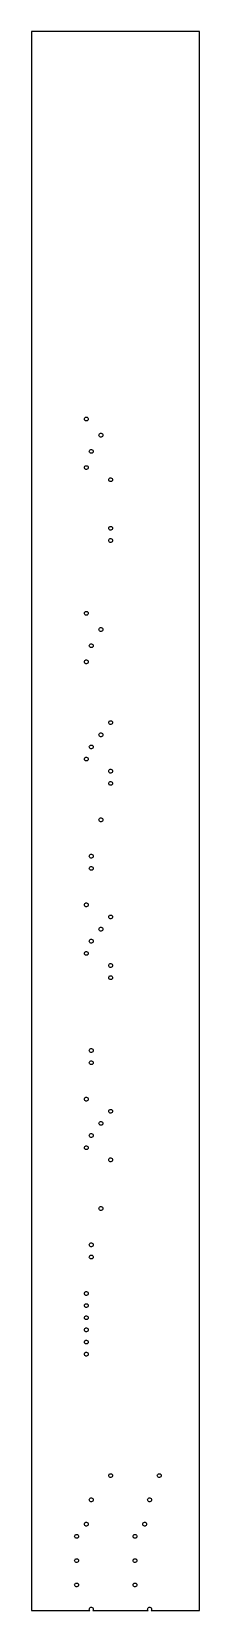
# Model space of a CAD drawing. Header units: metres. Extents: x 0 to 69, y 0 to 650.
import ezdxf

# ---------------------------------------------------------------- set-up
doc = ezdxf.new("R2010")
doc.units = ezdxf.units.M

msp = doc.modelspace()

# ---------------------------------------------------------------- linework, layer by layer
for p, q in [((69, 650), (0, 650)), ((0, 650), (0, 0)), ((69, 0), (69, 650)), ((21.7, 490.5), (21.7482, 490.774)), ((21.7482, 490.226), (21.7, 490.5)), ((21.7482, 490.774), (21.8872, 491.014)), ((21.8872, 489.986), (21.7482, 490.226)), ((21.8872, 491.014), (22.1, 491.193)), ((22.1, 489.807), (21.8872, 489.986)), ((22.1, 491.193), (22.3611, 491.288)), ((22.3611, 489.712), (22.1, 489.807)), ((22.3611, 491.288), (22.6389, 491.288)), ((22.6389, 489.712), (22.3611, 489.712)), ((22.6389, 491.288), (22.9, 491.193)), ((22.9, 489.807), (22.6389, 489.712)), ((22.9, 491.193), (23.1128, 491.014)), ((23.1128, 489.986), (22.9, 489.807)), ((23.1128, 491.014), (23.2518, 490.774)), ((23.2518, 490.226), (23.1128, 489.986)), ((23.2518, 490.774), (23.3, 490.5)), ((23.3, 490.5), (23.2518, 490.226)), ((27.7, 483.833), (27.7482, 484.107)), ((27.7482, 483.56), (27.7, 483.833)), ((27.7482, 484.107), (27.8872, 484.348)), ((27.8872, 483.319), (27.7482, 483.56)), ((27.8872, 484.348), (28.1, 484.526)), ((28.1, 483.14), (27.8872, 483.319)), ((28.1, 484.526), (28.3611, 484.621)), ((28.3611, 483.045), (28.1, 483.14)), ((28.3611, 484.621), (28.6389, 484.621)), ((28.6389, 483.045), (28.3611, 483.045)), ((28.6389, 484.621), (28.9, 484.526)), ((28.9, 483.14), (28.6389, 483.045)), ((28.9, 484.526), (29.1128, 484.348)), ((29.1128, 483.319), (28.9, 483.14)), ((29.1128, 484.348), (29.2518, 484.107)), ((29.2518, 483.56), (29.1128, 483.319)), ((29.2518, 484.107), (29.3, 483.833)), ((29.3, 483.833), (29.2518, 483.56)), ((23.7, 477.167), (23.7482, 477.44)), ((23.7482, 476.893), (23.7, 477.167)), ((23.7482, 477.44), (23.8872, 477.681)), ((23.8872, 476.652), (23.7482, 476.893)), ((23.8872, 477.681), (24.1, 477.859)), ((24.1, 476.474), (23.8872, 476.652)), ((24.1, 477.859), (24.3611, 477.954)), ((24.3611, 476.379), (24.1, 476.474)), ((24.3611, 477.954), (24.6389, 477.954)), ((24.6389, 476.379), (24.3611, 476.379)), ((24.6389, 477.954), (24.9, 477.859)), ((24.9, 476.474), (24.6389, 476.379)), ((24.9, 477.859), (25.1128, 477.681)), ((25.1128, 476.652), (24.9, 476.474)), ((25.1128, 477.681), (25.2518, 477.44)), ((25.2518, 476.893), (25.1128, 476.652)), ((25.2518, 477.44), (25.3, 477.167)), ((25.3, 477.167), (25.2518, 476.893)), ((21.7, 470.5), (21.7482, 470.774)), ((21.7482, 470.226), (21.7, 470.5)), ((21.7482, 470.774), (21.8872, 471.014)), ((21.8872, 469.986), (21.7482, 470.226)), ((21.8872, 471.014), (22.1, 471.193)), ((22.1, 469.807), (21.8872, 469.986)), ((22.1, 471.193), (22.3611, 471.288)), ((22.3611, 469.712), (22.1, 469.807)), ((22.3611, 471.288), (22.6389, 471.288)), ((22.6389, 469.712), (22.3611, 469.712)), ((22.6389, 471.288), (22.9, 471.193)), ((22.9, 469.807), (22.6389, 469.712)), ((22.9, 471.193), (23.1128, 471.014)), ((23.1128, 469.986), (22.9, 469.807)), ((23.1128, 471.014), (23.2518, 470.774)), ((23.2518, 470.226), (23.1128, 469.986)), ((23.2518, 470.774), (23.3, 470.5)), ((23.3, 470.5), (23.2518, 470.226)), ((31.7, 465.5), (31.7482, 465.774)), ((31.7482, 465.226), (31.7, 465.5)), ((31.7482, 465.774), (31.8872, 466.014)), ((31.8872, 464.986), (31.7482, 465.226)), ((31.8872, 466.014), (32.1, 466.193)), ((32.1, 464.807), (31.8872, 464.986)), ((32.1, 466.193), (32.3611, 466.288)), ((32.3611, 464.712), (32.1, 464.807)), ((32.3611, 466.288), (32.6389, 466.288)), ((32.6389, 464.712), (32.3611, 464.712)), ((32.6389, 466.288), (32.9, 466.193)), ((32.9, 464.807), (32.6389, 464.712)), ((32.9, 466.193), (33.1128, 466.014)), ((33.1128, 464.986), (32.9, 464.807)), ((33.1128, 466.014), (33.2518, 465.774)), ((33.2518, 465.226), (33.1128, 464.986)), ((33.2518, 465.774), (33.3, 465.5)), ((33.3, 465.5), (33.2518, 465.226)), ((31.7, 445.5), (31.7482, 445.774)), ((31.7482, 445.226), (31.7, 445.5)), ((31.7482, 445.774), (31.8872, 446.014)), ((31.8872, 444.986), (31.7482, 445.226)), ((31.8872, 446.014), (32.1, 446.193)), ((32.1, 444.807), (31.8872, 444.986)), ((32.1, 446.193), (32.3611, 446.288)), ((32.3611, 444.712), (32.1, 444.807)), ((32.3611, 446.288), (32.6389, 446.288)), ((32.6389, 444.712), (32.3611, 444.712)), ((32.6389, 446.288), (32.9, 446.193)), ((32.9, 444.807), (32.6389, 444.712)), ((32.9, 446.193), (33.1128, 446.014)), ((33.1128, 444.986), (32.9, 444.807)), ((33.1128, 446.014), (33.2518, 445.774)), ((33.2518, 445.226), (33.1128, 444.986)), ((33.2518, 445.774), (33.3, 445.5)), ((33.3, 445.5), (33.2518, 445.226)), ((31.7, 440.5), (31.7482, 440.774)), ((31.7482, 440.226), (31.7, 440.5)), ((31.7482, 440.774), (31.8872, 441.014)), ((31.8872, 439.986), (31.7482, 440.226)), ((31.8872, 441.014), (32.1, 441.193)), ((32.1, 439.807), (31.8872, 439.986)), ((32.1, 441.193), (32.3611, 441.288)), ((32.3611, 439.712), (32.1, 439.807)), ((32.3611, 441.288), (32.6389, 441.288)), ((32.6389, 439.712), (32.3611, 439.712)), ((32.6389, 441.288), (32.9, 441.193)), ((32.9, 439.807), (32.6389, 439.712)), ((32.9, 441.193), (33.1128, 441.014)), ((33.1128, 439.986), (32.9, 439.807)), ((33.1128, 441.014), (33.2518, 440.774)), ((33.2518, 440.226), (33.1128, 439.986)), ((33.2518, 440.774), (33.3, 440.5)), ((33.3, 440.5), (33.2518, 440.226)), ((21.7, 410.5), (21.7482, 410.774)), ((21.7482, 410.226), (21.7, 410.5)), ((21.7482, 410.774), (21.8872, 411.014)), ((21.8872, 409.986), (21.7482, 410.226)), ((21.8872, 411.014), (22.1, 411.193)), ((22.1, 409.807), (21.8872, 409.986)), ((22.1, 411.193), (22.3611, 411.288)), ((22.3611, 409.712), (22.1, 409.807)), ((22.3611, 411.288), (22.6389, 411.288)), ((22.6389, 409.712), (22.3611, 409.712)), ((22.6389, 411.288), (22.9, 411.193)), ((22.9, 409.807), (22.6389, 409.712)), ((22.9, 411.193), (23.1128, 411.014)), ((23.1128, 409.986), (22.9, 409.807)), ((23.1128, 411.014), (23.2518, 410.774)), ((23.2518, 410.226), (23.1128, 409.986)), ((23.2518, 410.774), (23.3, 410.5)), ((23.3, 410.5), (23.2518, 410.226)), ((27.7, 403.833), (27.7482, 404.107)), ((27.7482, 403.56), (27.7, 403.833)), ((27.7482, 404.107), (27.8872, 404.348)), ((27.8872, 403.319), (27.7482, 403.56)), ((27.8872, 404.348), (28.1, 404.526)), ((28.1, 403.14), (27.8872, 403.319)), ((28.1, 404.526), (28.3611, 404.621)), ((28.3611, 403.045), (28.1, 403.14)), ((28.3611, 404.621), (28.6389, 404.621)), ((28.6389, 403.045), (28.3611, 403.045)), ((28.6389, 404.621), (28.9, 404.526)), ((28.9, 403.14), (28.6389, 403.045)), ((28.9, 404.526), (29.1128, 404.348)), ((29.1128, 403.319), (28.9, 403.14)), ((29.1128, 404.348), (29.2518, 404.107)), ((29.2518, 403.56), (29.1128, 403.319)), ((29.2518, 404.107), (29.3, 403.833)), ((29.3, 403.833), (29.2518, 403.56)), ((23.7, 397.167), (23.7482, 397.44)), ((23.7482, 396.893), (23.7, 397.167)), ((23.7482, 397.44), (23.8872, 397.681)), ((23.8872, 396.652), (23.7482, 396.893)), ((23.8872, 397.681), (24.1, 397.859)), ((24.1, 396.474), (23.8872, 396.652)), ((24.1, 397.859), (24.3611, 397.954)), ((24.3611, 397.954), (24.6389, 397.954)), ((24.6389, 397.954), (24.9, 397.859)), ((24.9, 397.859), (25.1128, 397.681)), ((25.1128, 396.652), (24.9, 396.474)), ((25.1128, 397.681), (25.2518, 397.44)), ((25.2518, 396.893), (25.1128, 396.652)), ((25.2518, 397.44), (25.3, 397.167)), ((25.3, 397.167), (25.2518, 396.893)), ((21.7, 390.5), (21.7482, 390.774)), ((21.7482, 390.226), (21.7, 390.5)), ((21.7482, 390.774), (21.8872, 391.014)), ((21.8872, 389.986), (21.7482, 390.226)), ((21.8872, 391.014), (22.1, 391.193)), ((22.1, 391.193), (22.3611, 391.288)), ((22.3611, 391.288), (22.6389, 391.288)), ((22.6389, 391.288), (22.9, 391.193)), ((22.9, 391.193), (23.1128, 391.014)), ((23.1128, 391.014), (23.2518, 390.774)), ((23.2518, 390.226), (23.1128, 389.986)), ((23.2518, 390.774), (23.3, 390.5)), ((23.3, 390.5), (23.2518, 390.226)), ((24.3611, 396.379), (24.1, 396.474)), ((24.6389, 396.379), (24.3611, 396.379)), ((24.9, 396.474), (24.6389, 396.379)), ((22.1, 389.807), (21.8872, 389.986)), ((22.3611, 389.712), (22.1, 389.807)), ((22.6389, 389.712), (22.3611, 389.712)), ((22.9, 389.807), (22.6389, 389.712)), ((23.1128, 389.986), (22.9, 389.807)), ((31.7, 365.5), (31.7482, 365.774)), ((31.7482, 365.226), (31.7, 365.5)), ((31.7482, 365.774), (31.8872, 366.014)), ((31.8872, 364.986), (31.7482, 365.226)), ((31.8872, 366.014), (32.1, 366.193)), ((32.1, 364.807), (31.8872, 364.986)), ((32.1, 366.193), (32.3611, 366.288)), ((32.3611, 364.712), (32.1, 364.807)), ((32.3611, 366.288), (32.6389, 366.288)), ((32.6389, 364.712), (32.3611, 364.712)), ((32.6389, 366.288), (32.9, 366.193)), ((32.9, 364.807), (32.6389, 364.712)), ((32.9, 366.193), (33.1128, 366.014)), ((33.1128, 364.986), (32.9, 364.807)), ((33.1128, 366.014), (33.2518, 365.774)), ((33.2518, 365.226), (33.1128, 364.986)), ((33.2518, 365.774), (33.3, 365.5)), ((33.3, 365.5), (33.2518, 365.226)), ((27.7, 360.5), (27.7482, 360.774)), ((27.7482, 360.226), (27.7, 360.5)), ((27.7482, 360.774), (27.8872, 361.014)), ((27.8872, 359.986), (27.7482, 360.226)), ((27.8872, 361.014), (28.1, 361.193)), ((28.1, 359.807), (27.8872, 359.986)), ((28.1, 361.193), (28.3611, 361.288)), ((28.3611, 359.712), (28.1, 359.807)), ((28.3611, 361.288), (28.6389, 361.288)), ((28.6389, 359.712), (28.3611, 359.712)), ((28.6389, 361.288), (28.9, 361.193)), ((28.9, 359.807), (28.6389, 359.712)), ((28.9, 361.193), (29.1128, 361.014)), ((29.1128, 359.986), (28.9, 359.807)), ((29.1128, 361.014), (29.2518, 360.774)), ((29.2518, 360.226), (29.1128, 359.986)), ((29.2518, 360.774), (29.3, 360.5)), ((29.3, 360.5), (29.2518, 360.226)), ((21.7482, 350.774), (21.8872, 351.014)), ((21.8872, 351.014), (22.1, 351.193)), ((22.1, 351.193), (22.3611, 351.288)), ((22.3611, 351.288), (22.6389, 351.288)), ((22.6389, 351.288), (22.9, 351.193)), ((22.9, 351.193), (23.1128, 351.014)), ((23.1128, 351.014), (23.2518, 350.774)), ((23.7, 355.5), (23.7482, 355.774)), ((23.7482, 355.226), (23.7, 355.5)), ((23.7482, 355.774), (23.8872, 356.014)), ((23.8872, 354.986), (23.7482, 355.226)), ((23.8872, 356.014), (24.1, 356.193)), ((24.1, 354.807), (23.8872, 354.986)), ((24.1, 356.193), (24.3611, 356.288)), ((24.3611, 354.712), (24.1, 354.807)), ((24.3611, 356.288), (24.6389, 356.288)), ((24.6389, 354.712), (24.3611, 354.712)), ((24.6389, 356.288), (24.9, 356.193)), ((24.9, 354.807), (24.6389, 354.712)), ((24.9, 356.193), (25.1128, 356.014)), ((25.1128, 354.986), (24.9, 354.807)), ((25.1128, 356.014), (25.2518, 355.774)), ((25.2518, 355.226), (25.1128, 354.986)), ((25.2518, 355.774), (25.3, 355.5)), ((25.3, 355.5), (25.2518, 355.226)), ((21.7, 350.5), (21.7482, 350.774)), ((21.7482, 350.226), (21.7, 350.5)), ((21.8872, 349.986), (21.7482, 350.226)), ((22.1, 349.807), (21.8872, 349.986)), ((22.3611, 349.712), (22.1, 349.807)), ((22.6389, 349.712), (22.3611, 349.712)), ((22.9, 349.807), (22.6389, 349.712)), ((23.1128, 349.986), (22.9, 349.807)), ((23.2518, 350.226), (23.1128, 349.986)), ((23.2518, 350.774), (23.3, 350.5)), ((23.3, 350.5), (23.2518, 350.226)), ((31.7, 345.5), (31.7482, 345.774)), ((31.7482, 345.226), (31.7, 345.5)), ((31.7482, 345.774), (31.8872, 346.014)), ((31.8872, 344.986), (31.7482, 345.226)), ((31.8872, 346.014), (32.1, 346.193)), ((32.1, 344.807), (31.8872, 344.986)), ((32.1, 346.193), (32.3611, 346.288)), ((32.3611, 344.712), (32.1, 344.807)), ((32.3611, 346.288), (32.6389, 346.288)), ((32.6389, 344.712), (32.3611, 344.712)), ((32.6389, 346.288), (32.9, 346.193)), ((32.9, 344.807), (32.6389, 344.712)), ((32.9, 346.193), (33.1128, 346.014)), ((33.1128, 344.986), (32.9, 344.807)), ((33.1128, 346.014), (33.2518, 345.774)), ((33.2518, 345.226), (33.1128, 344.986)), ((33.2518, 345.774), (33.3, 345.5)), ((33.3, 345.5), (33.2518, 345.226)), ((31.7, 340.5), (31.7482, 340.774)), ((31.7482, 340.226), (31.7, 340.5)), ((31.7482, 340.774), (31.8872, 341.014)), ((31.8872, 339.986), (31.7482, 340.226)), ((31.8872, 341.014), (32.1, 341.193)), ((32.1, 339.807), (31.8872, 339.986)), ((32.1, 341.193), (32.3611, 341.288)), ((32.3611, 339.712), (32.1, 339.807)), ((32.3611, 341.288), (32.6389, 341.288)), ((32.6389, 339.712), (32.3611, 339.712)), ((32.6389, 341.288), (32.9, 341.193)), ((32.9, 339.807), (32.6389, 339.712)), ((32.9, 341.193), (33.1128, 341.014)), ((33.1128, 339.986), (32.9, 339.807)), ((33.1128, 341.014), (33.2518, 340.774)), ((33.2518, 340.226), (33.1128, 339.986)), ((33.2518, 340.774), (33.3, 340.5)), ((33.3, 340.5), (33.2518, 340.226)), ((27.7, 325.5), (27.7482, 325.774)), ((27.7482, 325.226), (27.7, 325.5)), ((27.7482, 325.774), (27.8872, 326.014)), ((27.8872, 324.986), (27.7482, 325.226)), ((27.8872, 326.014), (28.1, 326.193)), ((28.1, 326.193), (28.3611, 326.288)), ((28.3611, 326.288), (28.6389, 326.288)), ((28.6389, 326.288), (28.9, 326.193)), ((28.9, 326.193), (29.1128, 326.014)), ((29.1128, 326.014), (29.2518, 325.774)), ((29.2518, 325.226), (29.1128, 324.986)), ((29.2518, 325.774), (29.3, 325.5)), ((29.3, 325.5), (29.2518, 325.226)), ((28.1, 324.807), (27.8872, 324.986)), ((28.3611, 324.712), (28.1, 324.807)), ((28.6389, 324.712), (28.3611, 324.712)), ((28.9, 324.807), (28.6389, 324.712)), ((29.1128, 324.986), (28.9, 324.807)), ((23.7, 310.5), (23.7482, 310.774)), ((23.7482, 310.226), (23.7, 310.5)), ((23.7, 305.5), (23.7482, 305.774)), ((23.7482, 305.226), (23.7, 305.5)), ((23.7482, 310.774), (23.8872, 311.014)), ((23.8872, 309.986), (23.7482, 310.226)), ((23.7482, 305.774), (23.8872, 306.014)), ((23.8872, 311.014), (24.1, 311.193)), ((24.1, 309.807), (23.8872, 309.986)), ((23.8872, 306.014), (24.1, 306.193)), ((24.1, 311.193), (24.3611, 311.288)), ((24.3611, 309.712), (24.1, 309.807)), ((24.1, 306.193), (24.3611, 306.288)), ((24.3611, 311.288), (24.6389, 311.288)), ((24.6389, 309.712), (24.3611, 309.712)), ((24.3611, 306.288), (24.6389, 306.288)), ((24.6389, 311.288), (24.9, 311.193)), ((24.9, 309.807), (24.6389, 309.712)), ((24.6389, 306.288), (24.9, 306.193)), ((24.9, 311.193), (25.1128, 311.014)), ((25.1128, 309.986), (24.9, 309.807)), ((24.9, 306.193), (25.1128, 306.014)), ((25.1128, 311.014), (25.2518, 310.774)), ((25.2518, 310.226), (25.1128, 309.986)), ((25.1128, 306.014), (25.2518, 305.774)), ((25.2518, 310.774), (25.3, 310.5)), ((25.3, 310.5), (25.2518, 310.226)), ((25.2518, 305.774), (25.3, 305.5)), ((25.3, 305.5), (25.2518, 305.226)), ((23.8872, 304.986), (23.7482, 305.226)), ((24.1, 304.807), (23.8872, 304.986)), ((24.3611, 304.712), (24.1, 304.807)), ((24.6389, 304.712), (24.3611, 304.712)), ((24.9, 304.807), (24.6389, 304.712)), ((25.1128, 304.986), (24.9, 304.807)), ((25.2518, 305.226), (25.1128, 304.986)), ((21.7, 290.5), (21.7482, 290.774)), ((21.7482, 290.226), (21.7, 290.5)), ((21.7482, 290.774), (21.8872, 291.014)), ((21.8872, 289.986), (21.7482, 290.226)), ((21.8872, 291.014), (22.1, 291.193)), ((22.1, 289.807), (21.8872, 289.986)), ((22.1, 291.193), (22.3611, 291.288)), ((22.3611, 289.712), (22.1, 289.807)), ((22.3611, 291.288), (22.6389, 291.288)), ((22.6389, 289.712), (22.3611, 289.712)), ((22.6389, 291.288), (22.9, 291.193)), ((22.9, 289.807), (22.6389, 289.712)), ((22.9, 291.193), (23.1128, 291.014)), ((23.1128, 289.986), (22.9, 289.807)), ((23.1128, 291.014), (23.2518, 290.774)), ((23.2518, 290.226), (23.1128, 289.986)), ((23.2518, 290.774), (23.3, 290.5)), ((23.3, 290.5), (23.2518, 290.226)), ((31.7482, 285.774), (31.8872, 286.014)), ((31.8872, 286.014), (32.1, 286.193)), ((32.1, 286.193), (32.3611, 286.288)), ((32.3611, 286.288), (32.6389, 286.288)), ((32.6389, 286.288), (32.9, 286.193)), ((32.9, 286.193), (33.1128, 286.014)), ((33.1128, 286.014), (33.2518, 285.774)), ((27.7, 280.5), (27.7482, 280.774)), ((27.7482, 280.226), (27.7, 280.5)), ((27.7482, 280.774), (27.8872, 281.014)), ((27.8872, 279.986), (27.7482, 280.226)), ((27.8872, 281.014), (28.1, 281.193)), ((28.1, 279.807), (27.8872, 279.986)), ((28.1, 281.193), (28.3611, 281.288)), ((28.3611, 279.712), (28.1, 279.807)), ((28.3611, 281.288), (28.6389, 281.288)), ((28.6389, 279.712), (28.3611, 279.712)), ((28.6389, 281.288), (28.9, 281.193)), ((28.9, 279.807), (28.6389, 279.712)), ((28.9, 281.193), (29.1128, 281.014)), ((29.1128, 279.986), (28.9, 279.807)), ((29.1128, 281.014), (29.2518, 280.774)), ((29.2518, 280.226), (29.1128, 279.986)), ((29.2518, 280.774), (29.3, 280.5)), ((29.3, 280.5), (29.2518, 280.226)), ((31.7, 285.5), (31.7482, 285.774)), ((31.7482, 285.226), (31.7, 285.5)), ((31.8872, 284.986), (31.7482, 285.226)), ((32.1, 284.807), (31.8872, 284.986)), ((32.3611, 284.712), (32.1, 284.807)), ((32.6389, 284.712), (32.3611, 284.712)), ((32.9, 284.807), (32.6389, 284.712)), ((33.1128, 284.986), (32.9, 284.807)), ((33.2518, 285.226), (33.1128, 284.986)), ((33.2518, 285.774), (33.3, 285.5)), ((33.3, 285.5), (33.2518, 285.226)), ((23.7, 275.5), (23.7482, 275.774)), ((23.7482, 275.226), (23.7, 275.5)), ((23.7482, 275.774), (23.8872, 276.014)), ((23.8872, 274.986), (23.7482, 275.226)), ((23.8872, 276.014), (24.1, 276.193)), ((24.1, 274.807), (23.8872, 274.986)), ((24.1, 276.193), (24.3611, 276.288)), ((24.3611, 274.712), (24.1, 274.807)), ((24.3611, 276.288), (24.6389, 276.288)), ((24.6389, 274.712), (24.3611, 274.712)), ((24.6389, 276.288), (24.9, 276.193)), ((24.9, 274.807), (24.6389, 274.712)), ((24.9, 276.193), (25.1128, 276.014)), ((25.1128, 274.986), (24.9, 274.807)), ((25.1128, 276.014), (25.2518, 275.774)), ((25.2518, 275.226), (25.1128, 274.986)), ((25.2518, 275.774), (25.3, 275.5)), ((25.3, 275.5), (25.2518, 275.226)), ((21.7, 270.5), (21.7482, 270.774)), ((21.7482, 270.226), (21.7, 270.5)), ((21.7482, 270.774), (21.8872, 271.014)), ((21.8872, 269.986), (21.7482, 270.226)), ((21.8872, 271.014), (22.1, 271.193)), ((22.1, 269.807), (21.8872, 269.986)), ((22.1, 271.193), (22.3611, 271.288)), ((22.3611, 269.712), (22.1, 269.807)), ((22.3611, 271.288), (22.6389, 271.288)), ((22.6389, 269.712), (22.3611, 269.712)), ((22.6389, 271.288), (22.9, 271.193)), ((22.9, 269.807), (22.6389, 269.712)), ((22.9, 271.193), (23.1128, 271.014)), ((23.1128, 269.986), (22.9, 269.807)), ((23.1128, 271.014), (23.2518, 270.774)), ((23.2518, 270.226), (23.1128, 269.986)), ((23.2518, 270.774), (23.3, 270.5)), ((23.3, 270.5), (23.2518, 270.226)), ((31.7, 265.5), (31.7482, 265.774)), ((31.7482, 265.226), (31.7, 265.5)), ((31.7, 260.5), (31.7482, 260.774)), ((31.7482, 260.226), (31.7, 260.5)), ((31.7482, 265.774), (31.8872, 266.014)), ((31.8872, 264.986), (31.7482, 265.226)), ((31.7482, 260.774), (31.8872, 261.014)), ((31.8872, 259.986), (31.7482, 260.226)), ((31.8872, 266.014), (32.1, 266.193)), ((32.1, 264.807), (31.8872, 264.986)), ((31.8872, 261.014), (32.1, 261.193)), ((32.1, 266.193), (32.3611, 266.288)), ((32.3611, 264.712), (32.1, 264.807)), ((32.1, 261.193), (32.3611, 261.288)), ((32.3611, 266.288), (32.6389, 266.288)), ((32.6389, 264.712), (32.3611, 264.712)), ((32.3611, 261.288), (32.6389, 261.288)), ((32.6389, 266.288), (32.9, 266.193)), ((32.9, 264.807), (32.6389, 264.712)), ((32.6389, 261.288), (32.9, 261.193)), ((32.9, 266.193), (33.1128, 266.014)), ((33.1128, 264.986), (32.9, 264.807)), ((32.9, 261.193), (33.1128, 261.014)), ((33.1128, 266.014), (33.2518, 265.774)), ((33.2518, 265.226), (33.1128, 264.986)), ((33.1128, 261.014), (33.2518, 260.774)), ((33.2518, 260.226), (33.1128, 259.986)), ((33.2518, 265.774), (33.3, 265.5)), ((33.3, 265.5), (33.2518, 265.226)), ((33.2518, 260.774), (33.3, 260.5)), ((33.3, 260.5), (33.2518, 260.226)), ((32.1, 259.807), (31.8872, 259.986)), ((32.3611, 259.712), (32.1, 259.807)), ((32.6389, 259.712), (32.3611, 259.712)), ((32.9, 259.807), (32.6389, 259.712)), ((33.1128, 259.986), (32.9, 259.807)), ((23.7, 230.5), (23.7482, 230.774)), ((23.7482, 230.226), (23.7, 230.5)), ((23.7482, 230.774), (23.8872, 231.014)), ((23.8872, 229.986), (23.7482, 230.226)), ((23.8872, 231.014), (24.1, 231.193)), ((24.1, 229.807), (23.8872, 229.986)), ((24.1, 231.193), (24.3611, 231.288)), ((24.3611, 229.712), (24.1, 229.807)), ((24.3611, 231.288), (24.6389, 231.288)), ((24.6389, 229.712), (24.3611, 229.712)), ((24.6389, 231.288), (24.9, 231.193)), ((24.9, 229.807), (24.6389, 229.712)), ((24.9, 231.193), (25.1128, 231.014)), ((25.1128, 229.986), (24.9, 229.807)), ((25.1128, 231.014), (25.2518, 230.774)), ((25.2518, 230.226), (25.1128, 229.986)), ((25.2518, 230.774), (25.3, 230.5)), ((25.3, 230.5), (25.2518, 230.226)), ((23.7, 225.5), (23.7482, 225.774)), ((23.7482, 225.226), (23.7, 225.5)), ((23.7482, 225.774), (23.8872, 226.014)), ((23.8872, 224.986), (23.7482, 225.226)), ((23.8872, 226.014), (24.1, 226.193)), ((24.1, 224.807), (23.8872, 224.986)), ((24.1, 226.193), (24.3611, 226.288)), ((24.3611, 224.712), (24.1, 224.807)), ((24.3611, 226.288), (24.6389, 226.288)), ((24.6389, 224.712), (24.3611, 224.712)), ((24.6389, 226.288), (24.9, 226.193)), ((24.9, 224.807), (24.6389, 224.712)), ((24.9, 226.193), (25.1128, 226.014)), ((25.1128, 224.986), (24.9, 224.807)), ((25.1128, 226.014), (25.2518, 225.774)), ((25.2518, 225.226), (25.1128, 224.986)), ((25.2518, 225.774), (25.3, 225.5)), ((25.3, 225.5), (25.2518, 225.226)), ((21.7, 210.5), (21.7482, 210.774)), ((21.7482, 210.226), (21.7, 210.5)), ((21.7482, 210.774), (21.8872, 211.014)), ((21.8872, 209.986), (21.7482, 210.226)), ((21.8872, 211.014), (22.1, 211.193)), ((22.1, 209.807), (21.8872, 209.986)), ((22.1, 211.193), (22.3611, 211.288)), ((22.3611, 209.712), (22.1, 209.807)), ((22.3611, 211.288), (22.6389, 211.288)), ((22.6389, 209.712), (22.3611, 209.712)), ((22.6389, 211.288), (22.9, 211.193)), ((22.9, 209.807), (22.6389, 209.712)), ((22.9, 211.193), (23.1128, 211.014)), ((23.1128, 209.986), (22.9, 209.807)), ((23.1128, 211.014), (23.2518, 210.774)), ((23.2518, 210.226), (23.1128, 209.986)), ((23.2518, 210.774), (23.3, 210.5)), ((23.3, 210.5), (23.2518, 210.226)), ((31.7, 205.5), (31.7482, 205.774)), ((31.7482, 205.226), (31.7, 205.5)), ((31.7482, 205.774), (31.8872, 206.014)), ((31.8872, 204.986), (31.7482, 205.226)), ((31.8872, 206.014), (32.1, 206.193)), ((32.1, 204.807), (31.8872, 204.986)), ((32.1, 206.193), (32.3611, 206.288)), ((32.3611, 204.712), (32.1, 204.807)), ((32.3611, 206.288), (32.6389, 206.288)), ((32.6389, 204.712), (32.3611, 204.712)), ((32.6389, 206.288), (32.9, 206.193)), ((32.9, 204.807), (32.6389, 204.712)), ((32.9, 206.193), (33.1128, 206.014)), ((33.1128, 204.986), (32.9, 204.807)), ((33.1128, 206.014), (33.2518, 205.774)), ((33.2518, 205.226), (33.1128, 204.986)), ((33.2518, 205.774), (33.3, 205.5)), ((33.3, 205.5), (33.2518, 205.226)), ((23.7, 195.5), (23.7482, 195.774)), ((23.7482, 195.226), (23.7, 195.5)), ((23.7482, 195.774), (23.8872, 196.014)), ((23.8872, 194.986), (23.7482, 195.226)), ((23.8872, 196.014), (24.1, 196.193)), ((24.1, 196.193), (24.3611, 196.288)), ((24.3611, 196.288), (24.6389, 196.288)), ((24.6389, 196.288), (24.9, 196.193)), ((24.9, 196.193), (25.1128, 196.014)), ((25.1128, 196.014), (25.2518, 195.774)), ((25.2518, 195.226), (25.1128, 194.986)), ((25.2518, 195.774), (25.3, 195.5)), ((25.3, 195.5), (25.2518, 195.226)), ((27.7, 200.5), (27.7482, 200.774)), ((27.7482, 200.226), (27.7, 200.5)), ((27.7482, 200.774), (27.8872, 201.014)), ((27.8872, 199.986), (27.7482, 200.226)), ((27.8872, 201.014), (28.1, 201.193)), ((28.1, 199.807), (27.8872, 199.986)), ((28.1, 201.193), (28.3611, 201.288)), ((28.3611, 199.712), (28.1, 199.807)), ((28.3611, 201.288), (28.6389, 201.288)), ((28.6389, 199.712), (28.3611, 199.712)), ((28.6389, 201.288), (28.9, 201.193)), ((28.9, 199.807), (28.6389, 199.712)), ((28.9, 201.193), (29.1128, 201.014)), ((29.1128, 199.986), (28.9, 199.807)), ((29.1128, 201.014), (29.2518, 200.774)), ((29.2518, 200.226), (29.1128, 199.986)), ((29.2518, 200.774), (29.3, 200.5)), ((29.3, 200.5), (29.2518, 200.226)), ((21.7, 190.5), (21.7482, 190.774)), ((21.7482, 190.226), (21.7, 190.5)), ((21.7482, 190.774), (21.8872, 191.014)), ((21.8872, 189.986), (21.7482, 190.226)), ((21.8872, 191.014), (22.1, 191.193)), ((22.1, 189.807), (21.8872, 189.986)), ((22.1, 191.193), (22.3611, 191.288)), ((22.3611, 189.712), (22.1, 189.807)), ((22.3611, 191.288), (22.6389, 191.288)), ((22.6389, 189.712), (22.3611, 189.712)), ((22.6389, 191.288), (22.9, 191.193)), ((22.9, 189.807), (22.6389, 189.712)), ((22.9, 191.193), (23.1128, 191.014)), ((23.1128, 189.986), (22.9, 189.807)), ((23.1128, 191.014), (23.2518, 190.774)), ((23.2518, 190.226), (23.1128, 189.986)), ((23.2518, 190.774), (23.3, 190.5)), ((23.3, 190.5), (23.2518, 190.226)), ((24.1, 194.807), (23.8872, 194.986)), ((24.3611, 194.712), (24.1, 194.807)), ((24.6389, 194.712), (24.3611, 194.712)), ((24.9, 194.807), (24.6389, 194.712)), ((25.1128, 194.986), (24.9, 194.807)), ((31.7, 185.5), (31.7482, 185.774)), ((31.7482, 185.226), (31.7, 185.5)), ((31.7482, 185.774), (31.8872, 186.014)), ((31.8872, 184.986), (31.7482, 185.226)), ((31.8872, 186.014), (32.1, 186.193)), ((32.1, 184.807), (31.8872, 184.986)), ((32.1, 186.193), (32.3611, 186.288)), ((32.3611, 184.712), (32.1, 184.807)), ((32.3611, 186.288), (32.6389, 186.288)), ((32.6389, 184.712), (32.3611, 184.712)), ((32.6389, 186.288), (32.9, 186.193)), ((32.9, 184.807), (32.6389, 184.712)), ((32.9, 186.193), (33.1128, 186.014)), ((33.1128, 184.986), (32.9, 184.807)), ((33.1128, 186.014), (33.2518, 185.774)), ((33.2518, 185.226), (33.1128, 184.986)), ((33.2518, 185.774), (33.3, 185.5)), ((33.3, 185.5), (33.2518, 185.226)), ((27.7, 165.5), (27.7482, 165.774)), ((27.7482, 165.226), (27.7, 165.5)), ((27.7482, 165.774), (27.8872, 166.014)), ((27.8872, 164.986), (27.7482, 165.226)), ((27.8872, 166.014), (28.1, 166.193)), ((28.1, 164.807), (27.8872, 164.986)), ((28.1, 166.193), (28.3611, 166.288)), ((28.3611, 164.712), (28.1, 164.807)), ((28.3611, 166.288), (28.6389, 166.288)), ((28.6389, 164.712), (28.3611, 164.712)), ((28.6389, 166.288), (28.9, 166.193)), ((28.9, 164.807), (28.6389, 164.712)), ((28.9, 166.193), (29.1128, 166.014)), ((29.1128, 164.986), (28.9, 164.807)), ((29.1128, 166.014), (29.2518, 165.774)), ((29.2518, 165.226), (29.1128, 164.986)), ((29.2518, 165.774), (29.3, 165.5)), ((29.3, 165.5), (29.2518, 165.226)), ((23.7, 150.5), (23.7482, 150.774)), ((23.7482, 150.226), (23.7, 150.5)), ((23.7482, 150.774), (23.8872, 151.014)), ((23.8872, 149.986), (23.7482, 150.226)), ((23.8872, 151.014), (24.1, 151.193)), ((24.1, 149.807), (23.8872, 149.986)), ((24.1, 151.193), (24.3611, 151.288)), ((24.3611, 149.712), (24.1, 149.807)), ((24.3611, 151.288), (24.6389, 151.288)), ((24.6389, 149.712), (24.3611, 149.712)), ((24.6389, 151.288), (24.9, 151.193)), ((24.9, 149.807), (24.6389, 149.712)), ((24.9, 151.193), (25.1128, 151.014)), ((25.1128, 149.986), (24.9, 149.807)), ((25.1128, 151.014), (25.2518, 150.774)), ((25.2518, 150.226), (25.1128, 149.986)), ((25.2518, 150.774), (25.3, 150.5)), ((25.3, 150.5), (25.2518, 150.226)), ((23.7, 145.5), (23.7482, 145.774)), ((23.7482, 145.226), (23.7, 145.5)), ((23.7482, 145.774), (23.8872, 146.014)), ((23.8872, 144.986), (23.7482, 145.226)), ((23.8872, 146.014), (24.1, 146.193)), ((24.1, 144.807), (23.8872, 144.986)), ((24.1, 146.193), (24.3611, 146.288)), ((24.3611, 144.712), (24.1, 144.807)), ((24.3611, 146.288), (24.6389, 146.288)), ((24.6389, 144.712), (24.3611, 144.712)), ((24.6389, 146.288), (24.9, 146.193)), ((24.9, 144.807), (24.6389, 144.712)), ((24.9, 146.193), (25.1128, 146.014)), ((25.1128, 144.986), (24.9, 144.807)), ((25.1128, 146.014), (25.2518, 145.774)), ((25.2518, 145.226), (25.1128, 144.986)), ((25.2518, 145.774), (25.3, 145.5)), ((25.3, 145.5), (25.2518, 145.226)), ((21.7, 130.5), (21.7482, 130.774)), ((21.7482, 130.226), (21.7, 130.5)), ((21.7482, 130.774), (21.8872, 131.014)), ((21.8872, 129.986), (21.7482, 130.226)), ((21.8872, 131.014), (22.1, 131.193)), ((22.1, 131.193), (22.3611, 131.288)), ((22.3611, 131.288), (22.6389, 131.288)), ((22.6389, 131.288), (22.9, 131.193)), ((22.9, 131.193), (23.1128, 131.014)), ((23.1128, 131.014), (23.2518, 130.774)), ((23.2518, 130.226), (23.1128, 129.986)), ((23.2518, 130.774), (23.3, 130.5)), ((23.3, 130.5), (23.2518, 130.226)), ((21.7, 125.5), (21.7482, 125.774)), ((21.7482, 125.226), (21.7, 125.5)), ((21.7482, 125.774), (21.8872, 126.014)), ((21.8872, 124.986), (21.7482, 125.226)), ((22.1, 129.807), (21.8872, 129.986)), ((21.8872, 126.014), (22.1, 126.193)), ((22.1, 124.807), (21.8872, 124.986)), ((22.3611, 129.712), (22.1, 129.807)), ((22.1, 126.193), (22.3611, 126.288)), ((22.3611, 124.712), (22.1, 124.807)), ((22.6389, 129.712), (22.3611, 129.712)), ((22.3611, 126.288), (22.6389, 126.288)), ((22.6389, 124.712), (22.3611, 124.712)), ((22.9, 129.807), (22.6389, 129.712)), ((22.6389, 126.288), (22.9, 126.193)), ((22.9, 124.807), (22.6389, 124.712)), ((23.1128, 129.986), (22.9, 129.807)), ((22.9, 126.193), (23.1128, 126.014)), ((23.1128, 124.986), (22.9, 124.807)), ((23.1128, 126.014), (23.2518, 125.774)), ((23.2518, 125.226), (23.1128, 124.986)), ((23.2518, 125.774), (23.3, 125.5)), ((23.3, 125.5), (23.2518, 125.226)), ((21.7, 120.5), (21.7482, 120.774)), ((21.7482, 120.226), (21.7, 120.5)), ((21.7482, 120.774), (21.8872, 121.014)), ((21.8872, 119.986), (21.7482, 120.226)), ((21.8872, 121.014), (22.1, 121.193)), ((22.1, 119.807), (21.8872, 119.986)), ((22.1, 121.193), (22.3611, 121.288)), ((22.3611, 119.712), (22.1, 119.807)), ((22.3611, 121.288), (22.6389, 121.288)), ((22.6389, 119.712), (22.3611, 119.712)), ((22.6389, 121.288), (22.9, 121.193)), ((22.9, 119.807), (22.6389, 119.712)), ((22.9, 121.193), (23.1128, 121.014)), ((23.1128, 119.986), (22.9, 119.807)), ((23.1128, 121.014), (23.2518, 120.774)), ((23.2518, 120.226), (23.1128, 119.986)), ((23.2518, 120.774), (23.3, 120.5)), ((23.3, 120.5), (23.2518, 120.226)), ((21.7, 115.5), (21.7482, 115.774)), ((21.7482, 115.226), (21.7, 115.5)), ((21.7, 110.5), (21.7482, 110.774)), ((21.7482, 110.226), (21.7, 110.5)), ((21.7482, 115.774), (21.8872, 116.014)), ((21.8872, 114.986), (21.7482, 115.226)), ((21.7482, 110.774), (21.8872, 111.014)), ((21.8872, 116.014), (22.1, 116.193)), ((22.1, 114.807), (21.8872, 114.986)), ((21.8872, 111.014), (22.1, 111.193)), ((22.1, 116.193), (22.3611, 116.288)), ((22.3611, 114.712), (22.1, 114.807)), ((22.1, 111.193), (22.3611, 111.288)), ((22.3611, 116.288), (22.6389, 116.288)), ((22.6389, 114.712), (22.3611, 114.712)), ((22.3611, 111.288), (22.6389, 111.288)), ((22.6389, 116.288), (22.9, 116.193)), ((22.9, 114.807), (22.6389, 114.712)), ((22.6389, 111.288), (22.9, 111.193)), ((22.9, 116.193), (23.1128, 116.014)), ((23.1128, 114.986), (22.9, 114.807)), ((22.9, 111.193), (23.1128, 111.014)), ((23.1128, 116.014), (23.2518, 115.774)), ((23.2518, 115.226), (23.1128, 114.986)), ((23.1128, 111.014), (23.2518, 110.774)), ((23.2518, 115.774), (23.3, 115.5)), ((23.3, 115.5), (23.2518, 115.226)), ((23.2518, 110.774), (23.3, 110.5)), ((23.3, 110.5), (23.2518, 110.226)), ((21.7, 105.5), (21.7482, 105.774)), ((21.7482, 105.226), (21.7, 105.5)), ((21.8872, 109.986), (21.7482, 110.226)), ((21.7482, 105.774), (21.8872, 106.014)), ((21.8872, 104.986), (21.7482, 105.226)), ((22.1, 109.807), (21.8872, 109.986)), ((21.8872, 106.014), (22.1, 106.193)), ((22.1, 104.807), (21.8872, 104.986)), ((22.3611, 109.712), (22.1, 109.807)), ((22.1, 106.193), (22.3611, 106.288)), ((22.3611, 104.712), (22.1, 104.807)), ((22.6389, 109.712), (22.3611, 109.712)), ((22.3611, 106.288), (22.6389, 106.288)), ((22.6389, 104.712), (22.3611, 104.712)), ((22.9, 109.807), (22.6389, 109.712)), ((22.6389, 106.288), (22.9, 106.193)), ((22.9, 104.807), (22.6389, 104.712)), ((23.1128, 109.986), (22.9, 109.807)), ((22.9, 106.193), (23.1128, 106.014)), ((23.1128, 104.986), (22.9, 104.807)), ((23.2518, 110.226), (23.1128, 109.986)), ((23.1128, 106.014), (23.2518, 105.774)), ((23.2518, 105.226), (23.1128, 104.986)), ((23.2518, 105.774), (23.3, 105.5)), ((23.3, 105.5), (23.2518, 105.226)), ((31.7, 55.5), (31.7482, 55.7736)), ((31.7482, 55.2264), (31.7, 55.5)), ((31.7482, 55.7736), (31.8872, 56.0142)), ((31.8872, 54.9858), (31.7482, 55.2264)), ((31.8872, 56.0142), (32.1, 56.1928)), ((32.1, 54.8072), (31.8872, 54.9858)), ((32.1, 56.1928), (32.3611, 56.2878)), ((32.3611, 54.7121), (32.1, 54.8072)), ((32.3611, 56.2878), (32.6389, 56.2878)), ((32.6389, 54.7121), (32.3611, 54.7121)), ((32.6389, 56.2878), (32.9, 56.1928)), ((32.9, 54.8072), (32.6389, 54.7121)), ((32.9, 56.1928), (33.1128, 56.0142)), ((33.1128, 54.9858), (32.9, 54.8072)), ((33.1128, 56.0142), (33.2518, 55.7736)), ((33.2518, 55.2264), (33.1128, 54.9858)), ((33.2518, 55.7736), (33.3, 55.5)), ((33.3, 55.5), (33.2518, 55.2264)), ((51.7, 55.5), (51.7482, 55.7736)), ((51.7482, 55.2264), (51.7, 55.5)), ((51.7482, 55.7736), (51.8872, 56.0142)), ((51.8872, 54.9858), (51.7482, 55.2264)), ((51.8872, 56.0142), (52.1, 56.1928)), ((52.1, 54.8072), (51.8872, 54.9858)), ((52.1, 56.1928), (52.3611, 56.2878)), ((52.3611, 54.7121), (52.1, 54.8072)), ((52.3611, 56.2878), (52.6389, 56.2878)), ((52.6389, 54.7121), (52.3611, 54.7121)), ((52.6389, 56.2878), (52.9, 56.1928)), ((52.9, 54.8072), (52.6389, 54.7121)), ((52.9, 56.1928), (53.1128, 56.0142)), ((53.1128, 54.9858), (52.9, 54.8072)), ((53.1128, 56.0142), (53.2518, 55.7736)), ((53.2518, 55.2264), (53.1128, 54.9858)), ((53.2518, 55.7736), (53.3, 55.5)), ((53.3, 55.5), (53.2518, 55.2264)), ((23.7, 45.5), (23.7482, 45.7736)), ((23.7482, 45.2264), (23.7, 45.5)), ((23.7482, 45.7736), (23.8872, 46.0142)), ((23.8872, 46.0142), (24.1, 46.1928)), ((24.1, 46.1928), (24.3611, 46.2878)), ((24.3611, 46.2878), (24.6389, 46.2878)), ((24.6389, 46.2878), (24.9, 46.1928)), ((24.9, 46.1928), (25.1128, 46.0142)), ((25.1128, 46.0142), (25.2518, 45.7736)), ((25.2518, 45.7736), (25.3, 45.5)), ((25.3, 45.5), (25.2518, 45.2264)), ((47.7, 45.5), (47.7482, 45.7736)), ((47.7482, 45.2264), (47.7, 45.5)), ((47.7482, 45.7736), (47.8872, 46.0142)), ((47.8872, 46.0142), (48.1, 46.1928)), ((48.1, 46.1928), (48.3611, 46.2878)), ((48.3611, 46.2878), (48.6389, 46.2878)), ((48.6389, 46.2878), (48.9, 46.1928)), ((48.9, 46.1928), (49.1128, 46.0142)), ((49.1128, 46.0142), (49.2518, 45.7736)), ((49.2518, 45.7736), (49.3, 45.5)), ((49.3, 45.5), (49.2518, 45.2264)), ((23.8872, 44.9858), (23.7482, 45.2264)), ((24.1, 44.8072), (23.8872, 44.9858)), ((24.3611, 44.7121), (24.1, 44.8072)), ((24.6389, 44.7121), (24.3611, 44.7121)), ((24.9, 44.8072), (24.6389, 44.7121)), ((25.1128, 44.9858), (24.9, 44.8072)), ((25.2518, 45.2264), (25.1128, 44.9858)), ((47.8872, 44.9858), (47.7482, 45.2264)), ((48.1, 44.8072), (47.8872, 44.9858)), ((48.3611, 44.7121), (48.1, 44.8072)), ((48.6389, 44.7121), (48.3611, 44.7121)), ((48.9, 44.8072), (48.6389, 44.7121)), ((49.1128, 44.9858), (48.9, 44.8072)), ((49.2518, 45.2264), (49.1128, 44.9858)), ((21.7, 35.5), (21.7482, 35.7736)), ((21.7482, 35.2264), (21.7, 35.5)), ((21.7482, 35.7736), (21.8872, 36.0142)), ((21.8872, 34.9858), (21.7482, 35.2264)), ((21.8872, 36.0142), (22.1, 36.1928)), ((22.1, 34.8072), (21.8872, 34.9858)), ((22.1, 36.1928), (22.3611, 36.2878)), ((22.3611, 34.7121), (22.1, 34.8072)), ((22.3611, 36.2878), (22.6389, 36.2878)), ((22.6389, 34.7121), (22.3611, 34.7121)), ((22.6389, 36.2878), (22.9, 36.1928)), ((22.9, 34.8072), (22.6389, 34.7121)), ((22.9, 36.1928), (23.1128, 36.0142)), ((23.1128, 34.9858), (22.9, 34.8072)), ((23.1128, 36.0142), (23.2518, 35.7736)), ((23.2518, 35.2264), (23.1128, 34.9858)), ((23.2518, 35.7736), (23.3, 35.5)), ((23.3, 35.5), (23.2518, 35.2264)), ((45.7, 35.5), (45.7482, 35.7736)), ((45.7482, 35.2264), (45.7, 35.5)), ((45.7482, 35.7736), (45.8872, 36.0142)), ((45.8872, 34.9858), (45.7482, 35.2264)), ((45.8872, 36.0142), (46.1, 36.1928)), ((46.1, 34.8072), (45.8872, 34.9858)), ((46.1, 36.1928), (46.3611, 36.2878)), ((46.3611, 34.7121), (46.1, 34.8072)), ((46.3611, 36.2878), (46.6389, 36.2878)), ((46.6389, 34.7121), (46.3611, 34.7121)), ((46.6389, 36.2878), (46.9, 36.1928)), ((46.9, 34.8072), (46.6389, 34.7121)), ((46.9, 36.1928), (47.1128, 36.0142)), ((47.1128, 34.9858), (46.9, 34.8072)), ((47.1128, 36.0142), (47.2518, 35.7736)), ((47.2518, 35.2264), (47.1128, 34.9858)), ((47.2518, 35.7736), (47.3, 35.5)), ((47.3, 35.5), (47.2518, 35.2264)), ((17.7, 30.5), (17.7482, 30.7736)), ((17.7482, 30.2264), (17.7, 30.5)), ((17.7482, 30.7736), (17.8872, 31.0142)), ((17.8872, 29.9858), (17.7482, 30.2264)), ((17.8872, 31.0142), (18.1, 31.1928)), ((18.1, 29.8072), (17.8872, 29.9858)), ((18.1, 31.1928), (18.3611, 31.2878)), ((18.3611, 29.7121), (18.1, 29.8072)), ((18.3611, 31.2878), (18.6389, 31.2878)), ((18.6389, 29.7121), (18.3611, 29.7121)), ((18.6389, 31.2878), (18.9, 31.1928)), ((18.9, 29.8072), (18.6389, 29.7121)), ((18.9, 31.1928), (19.1128, 31.0142)), ((19.1128, 29.9858), (18.9, 29.8072)), ((19.1128, 31.0142), (19.2518, 30.7736)), ((19.2518, 30.2264), (19.1128, 29.9858)), ((19.2518, 30.7736), (19.3, 30.5)), ((19.3, 30.5), (19.2518, 30.2264)), ((41.7, 30.5), (41.7482, 30.7736)), ((41.7482, 30.2264), (41.7, 30.5)), ((41.7482, 30.7736), (41.8872, 31.0142)), ((41.8872, 29.9858), (41.7482, 30.2264)), ((41.8872, 31.0142), (42.1, 31.1928)), ((42.1, 29.8072), (41.8872, 29.9858)), ((42.1, 31.1928), (42.3611, 31.2878)), ((42.3611, 29.7121), (42.1, 29.8072)), ((42.3611, 31.2878), (42.6389, 31.2878)), ((42.6389, 29.7121), (42.3611, 29.7121)), ((42.6389, 31.2878), (42.9, 31.1928)), ((42.9, 29.8072), (42.6389, 29.7121)), ((42.9, 31.1928), (43.1128, 31.0142)), ((43.1128, 29.9858), (42.9, 29.8072)), ((43.1128, 31.0142), (43.2518, 30.7736)), ((43.2518, 30.2264), (43.1128, 29.9858)), ((43.2518, 30.7736), (43.3, 30.5)), ((43.3, 30.5), (43.2518, 30.2264)), ((17.7, 20.5), (17.7482, 20.7736)), ((17.7482, 20.2264), (17.7, 20.5)), ((17.7482, 20.7736), (17.8872, 21.0142)), ((17.8872, 19.9858), (17.7482, 20.2264)), ((17.8872, 21.0142), (18.1, 21.1928)), ((18.1, 19.8072), (17.8872, 19.9858)), ((18.1, 21.1928), (18.3611, 21.2878)), ((18.3611, 19.7121), (18.1, 19.8072)), ((18.3611, 21.2878), (18.6389, 21.2878)), ((18.6389, 19.7121), (18.3611, 19.7121)), ((18.6389, 21.2878), (18.9, 21.1928)), ((18.9, 19.8072), (18.6389, 19.7121)), ((18.9, 21.1928), (19.1128, 21.0142)), ((19.1128, 19.9858), (18.9, 19.8072)), ((19.1128, 21.0142), (19.2518, 20.7736)), ((19.2518, 20.2264), (19.1128, 19.9858)), ((19.2518, 20.7736), (19.3, 20.5)), ((19.3, 20.5), (19.2518, 20.2264)), ((41.7, 20.5), (41.7482, 20.7736)), ((41.7482, 20.2264), (41.7, 20.5)), ((41.7482, 20.7736), (41.8872, 21.0142)), ((41.8872, 19.9858), (41.7482, 20.2264)), ((41.8872, 21.0142), (42.1, 21.1928)), ((42.1, 19.8072), (41.8872, 19.9858)), ((42.1, 21.1928), (42.3611, 21.2878)), ((42.3611, 19.7121), (42.1, 19.8072)), ((42.3611, 21.2878), (42.6389, 21.2878)), ((42.6389, 19.7121), (42.3611, 19.7121)), ((42.6389, 21.2878), (42.9, 21.1928)), ((42.9, 19.8072), (42.6389, 19.7121)), ((42.9, 21.1928), (43.1128, 21.0142)), ((43.1128, 19.9858), (42.9, 19.8072)), ((43.1128, 21.0142), (43.2518, 20.7736)), ((43.2518, 20.2264), (43.1128, 19.9858)), ((43.2518, 20.7736), (43.3, 20.5)), ((43.3, 20.5), (43.2518, 20.2264)), ((17.7, 10.5), (17.7482, 10.7736)), ((17.7482, 10.2264), (17.7, 10.5)), ((17.7482, 10.7736), (17.8872, 11.0142)), ((17.8872, 9.9858), (17.7482, 10.2264)), ((17.8872, 11.0142), (18.1, 11.1928)), ((18.1, 9.8072), (17.8872, 9.9858)), ((18.1, 11.1928), (18.3611, 11.2878)), ((18.3611, 9.7121), (18.1, 9.8072)), ((18.3611, 11.2878), (18.6389, 11.2878)), ((18.6389, 9.7121), (18.3611, 9.7121)), ((18.6389, 11.2878), (18.9, 11.1928)), ((18.9, 9.8072), (18.6389, 9.7121)), ((18.9, 11.1928), (19.1128, 11.0142)), ((19.1128, 9.9858), (18.9, 9.8072)), ((19.1128, 11.0142), (19.2518, 10.7736)), ((19.2518, 10.2264), (19.1128, 9.9858)), ((19.2518, 10.7736), (19.3, 10.5)), ((19.3, 10.5), (19.2518, 10.2264)), ((41.7, 10.5), (41.7482, 10.7736)), ((41.7482, 10.2264), (41.7, 10.5)), ((41.7482, 10.7736), (41.8872, 11.0142)), ((41.8872, 9.9858), (41.7482, 10.2264)), ((41.8872, 11.0142), (42.1, 11.1928)), ((42.1, 9.8072), (41.8872, 9.9858)), ((42.1, 11.1928), (42.3611, 11.2878)), ((42.3611, 9.7121), (42.1, 9.8072)), ((42.3611, 11.2878), (42.6389, 11.2878)), ((42.6389, 9.7121), (42.3611, 9.7121)), ((42.6389, 11.2878), (42.9, 11.1928)), ((42.9, 9.8072), (42.6389, 9.7121)), ((42.9, 11.1928), (43.1128, 11.0142)), ((43.1128, 9.9858), (42.9, 9.8072)), ((43.1128, 11.0142), (43.2518, 10.7736)), ((43.2518, 10.2264), (43.1128, 9.9858)), ((43.2518, 10.7736), (43.3, 10.5)), ((43.3, 10.5), (43.2518, 10.2264)), ((0, 0), (23.8789, 0)), ((23.7, 0.5), (23.7482, 0.7736)), ((23.7482, 0.2264), (23.7, 0.5)), ((23.7482, 0.7736), (23.8872, 1.0142)), ((23.8789, 0), (23.7482, 0.2264)), ((23.8872, 1.0142), (24.1, 1.1928)), ((24.1, 1.1928), (24.3611, 1.2878)), ((24.3611, 1.2878), (24.6389, 1.2878)), ((24.6389, 1.2878), (24.9, 1.1928)), ((24.9, 1.1928), (25.1128, 1.0142)), ((25.1128, 1.0142), (25.2518, 0.7736)), ((25.2518, 0.2264), (25.121, 0)), ((25.121, 0), (47.8789, 0)), ((25.2518, 0.7736), (25.3, 0.5)), ((25.3, 0.5), (25.2518, 0.2264)), ((47.7, 0.5), (47.7482, 0.7736)), ((47.7482, 0.2264), (47.7, 0.5)), ((47.7482, 0.7736), (47.8872, 1.0142)), ((47.8789, 0), (47.7482, 0.2264)), ((47.8872, 1.0142), (48.1, 1.1928)), ((48.1, 1.1928), (48.3611, 1.2878)), ((48.3611, 1.2878), (48.6389, 1.2878)), ((48.6389, 1.2878), (48.9, 1.1928)), ((48.9, 1.1928), (49.1128, 1.0142)), ((49.1128, 1.0142), (49.2518, 0.7736)), ((49.2518, 0.2264), (49.121, 0)), ((49.121, 0), (69, 0)), ((49.2518, 0.7736), (49.3, 0.5)), ((49.3, 0.5), (49.2518, 0.2264))]:
    msp.add_line(p, q)

doc.saveas('drawing.dxf')
